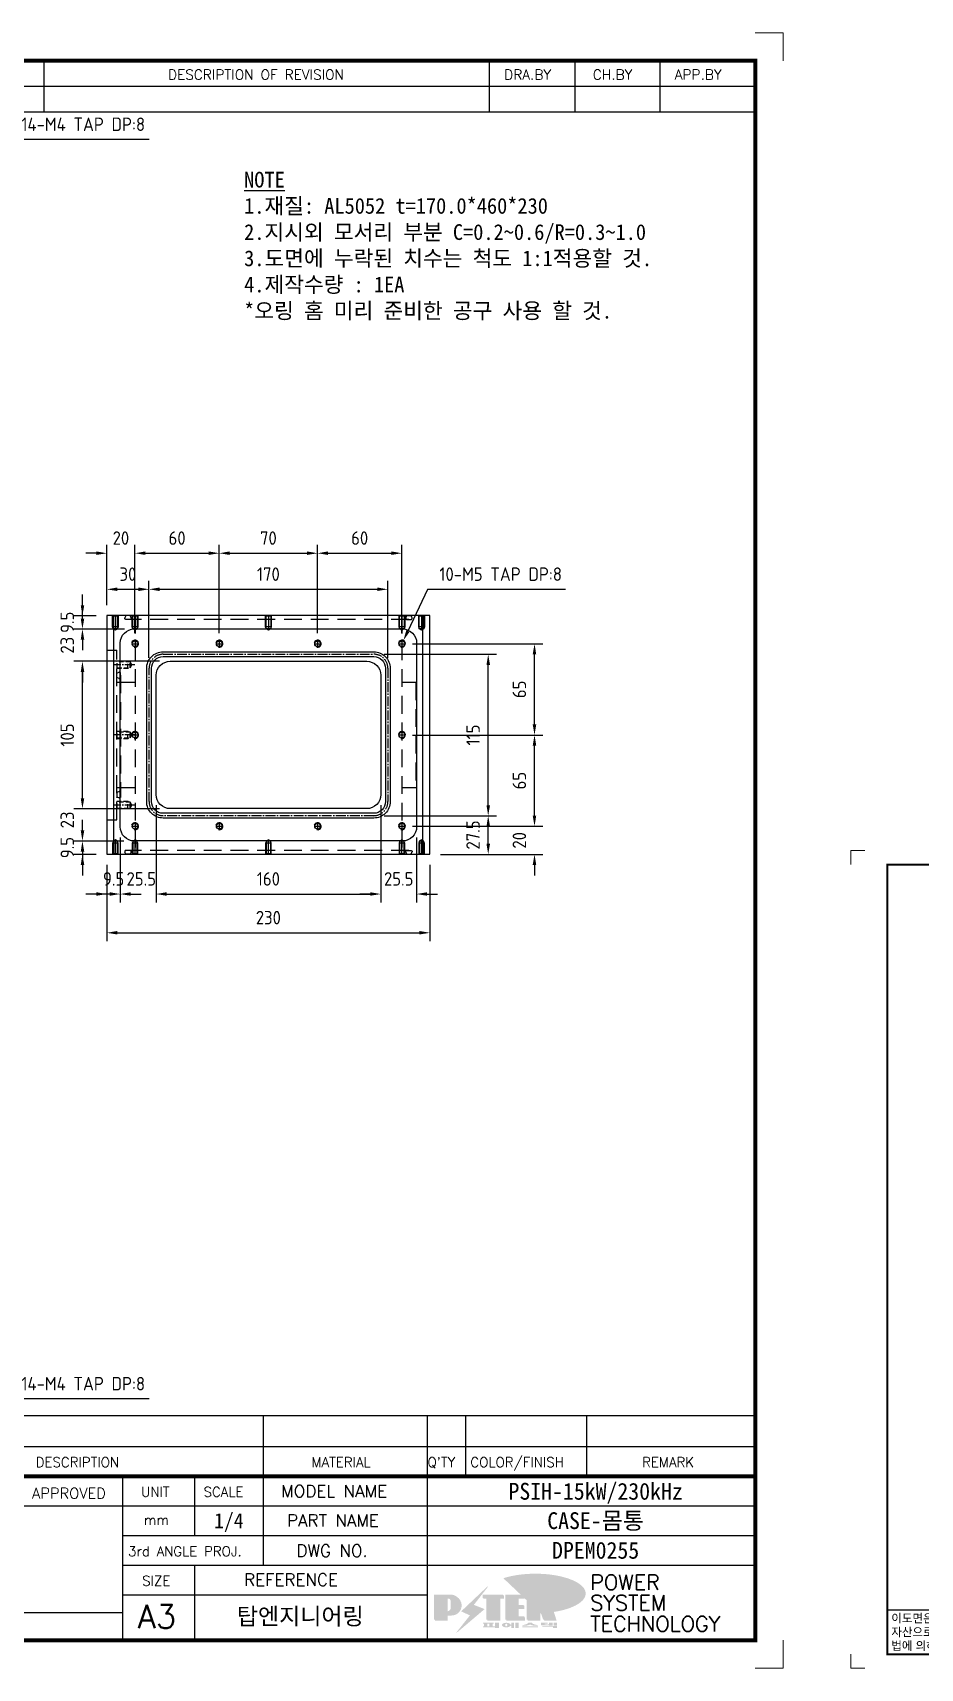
# Model space of a CAD drawing. Header units: millimetres. Extents: x -4251 to 2609, y -1673 to 4048.
# Drawn here: x -3107 to -2475, y -331 to 834 of the extents above; entities that cross this region are included whole.
import ezdxf
from ezdxf.enums import TextEntityAlignment as Align

# ---------------------------------------------------------------- set-up
doc = ezdxf.new("R2010")
doc.units = ezdxf.units.MM
for name, pattern in [('CENTER', [50.8, 31.75, -6.35, 6.35, -6.35]), ('CENTER1', [10, 7, -1, 1, -1]), ('HIDDEN2', [4.7625, 3.175, -1.5875]), ('HIDDENX2', [19.05, 12.7, -6.35])]:
    doc.linetypes.add(name, pattern=pattern)
for name, color, linetype in [('CENTER', 1, 'CENTER'), ('FORMAT-1', 7, 'Continuous'), ('line', 3, 'Continuous'), ('THIN', 3, 'Continuous')]:
    doc.layers.add(name, color=color, linetype=linetype)
doc.styles.add('h1', font='')
doc.styles.add('HAN', font='')
doc.styles.add('RC', font='simplex.shx')
doc.styles.add('ROMANT', font='simplex.shx')
doc.styles.add('RT', font='simplex.shx', dxfattribs={"oblique": 15})
doc.styles.get("Standard").update_dxf_attribs({"font": 'ISOCP.SHX', "bigfont": 'WHGTXT.SHX'})
doc.styles.get('h1').set_extended_font_data('New Gulim')
doc.styles.get('HAN').set_extended_font_data('GulimChe')
doc.dimstyles.new('PS-3', dxfattribs={"dimscale": 3, "dimtxt": 3.2, "dimasz": 2.5, "dimexe": 2, "dimexo": 2.5, "dimgap": 2, "dimtad": 1, "dimtoh": 1, "dimrnd": 0.05, "dimzin": 12, "dimdsep": 46, "dimtxsty": 'Standard', "dimcen": 0, "dimclrt": 2, "dimazin": 3, "dimtfac": 1, "dimtofl": 0, "dimtmove": 0, "dimatfit": 3, "dimfxl": 0, "dimtolj": 1, "dimtzin": 0, "dimarcsym": 0})

# ---------------------------------------------------------------- blocks, each defined once
blk = doc.blocks.new('A$C4A8E0548')
at = {"color": 2, "linetype": 'HIDDENX2'}
for p, q in [((-2.2, 1.1), (-1.8, 2.1)), ((-2.1, 2.7), (2.1, 2.7)), ((-1.5, 0), (1.5, 0)), ((1.8, 2.1), (2.2, 1.1))]:
    blk.add_line(p, q, dxfattribs=at)
for centre, radius, start, end in [((-1.5, 0.8), 0.8, 156, 228.5904), ((-2.1, 2.3), 0.4, 336, 90), ((-1.5, 0.8), 0.8, 228.5904, 270), ((1.5, 0.8), 0.8, 270, 311.4096), ((2.1, 2.3), 0.4, 90, 204), ((1.5, 0.8), 0.8, 311.4096, 24)]:
    blk.add_arc(centre, radius, start, end, dxfattribs=at)
blk = doc.blocks.new('A$C2F3B3A84')
at = {"color": 4}
for p, q in [((-225, 0), (-225, 170)), ((-5, 0), (-5, 170))]:
    blk.add_line(p, q, dxfattribs=at)
at = {"color": 2, "linetype": 'HIDDENX2'}
for p, q in [((-15, 167.3), (-215, 167.3)), ((-210, 170), (-210, 0)), ((-20, 170), (-20, 0)), ((-222, 162), (-226, 162)), ((-222.4, 160.6), (-225.6, 160.6)), ((-208, 162), (-212, 162)), ((-208.4, 160.6), (-211.6, 160.6)), ((-113, 162), (-117, 162)), ((-113.4, 160.6), (-116.6, 160.6)), ((-18, 162), (-22, 162)), ((-18.4, 160.6), (-21.6, 160.6)), ((-4, 162), (-8, 162)), ((-4.4, 160.6), (-7.6, 160.6)), ((-230, 145.5), (-223, 145.5)), ((-223, 24.5), (-223, 145.5)), ((-223, 122.5), (-210, 122.5)), ((-220.3, 127.5), (-220.3, 42.5)), ((-20, 122.5), (-10, 122.5)), ((-10, 122.5), (-10, 47.5)), ((-223, 47.5), (-210, 47.5)), ((-20, 47.5), (-10, 47.5)), ((-230, 24.5), (-223, 24.5)), ((-222, 8), (-226, 8)), ((-222.4, 9.4), (-225.6, 9.4)), ((-15, 2.7), (-215, 2.7)), ((-208, 8), (-212, 8)), ((-208.4, 9.4), (-211.6, 9.4)), ((-113, 8), (-117, 8)), ((-113.4, 9.4), (-116.6, 9.4)), ((-18, 8), (-22, 8)), ((-18.4, 9.4), (-21.6, 9.4)), ((-4, 8), (-8, 8)), ((-4.4, 9.4), (-7.6, 9.4))]:
    blk.add_line(p, q, dxfattribs=at)
at = {"color": 1, "linetype": 'CENTER1'}
for p, q in [((-210.2, 135), (-225, 135)), ((-210.2, 85), (-225, 85)), ((-210.2, 35), (-225, 35))]:
    blk.add_line(p, q, dxfattribs=at)
at = {"color": 2, "linetype": 'HIDDEN2'}
for p, q in [((-215, 132.5), (-215, 137.5)), ((-213.4, 132.9), (-213.4, 137.1)), ((-215, 82.5), (-215, 87.5)), ((-213.4, 82.9), (-213.4, 87.1)), ((-215, 32.5), (-215, 37.5)), ((-213.4, 32.9), (-213.4, 37.1))]:
    blk.add_line(p, q, dxfattribs=at)
at = {"color": 4}
blk.add_lwpolyline([(-230, 170), (-230, 0), (0, 0), (0, 170)], close=True, dxfattribs=at)
at = {"color": 2, "linetype": 'HIDDENX2'}
for points in [[(-225.6, 161.3), (-226, 162), (-226, 170)], [(-222, 170), (-222.4, 169.6), (-225.6, 169.6), (-226, 170)], [(-222.4, 169.6), (-222.4, 160.6), (-224, 159.7), (-225.6, 160.6), (-225.6, 169.6)], [(-222, 170), (-222, 162), (-222.4, 161.3)], [(-211.6, 161.3), (-212, 162), (-212, 170)], [(-208, 170), (-208.4, 169.6), (-211.6, 169.6), (-212, 170)], [(-208.4, 169.6), (-208.4, 160.6), (-210, 159.7), (-211.6, 160.6), (-211.6, 169.6)], [(-208, 170), (-208, 162), (-208.4, 161.3)], [(-116.6, 161.3), (-117, 162), (-117, 170)], [(-113, 170), (-113.4, 169.6), (-116.6, 169.6), (-117, 170)], [(-113.4, 169.6), (-113.4, 160.6), (-115, 159.7), (-116.6, 160.6), (-116.6, 169.6)], [(-113, 170), (-113, 162), (-113.4, 161.3)], [(-21.6, 161.3), (-22, 162), (-22, 170)], [(-18, 170), (-18.4, 169.6), (-21.6, 169.6), (-22, 170)], [(-18.4, 169.6), (-18.4, 160.6), (-20, 159.7), (-21.6, 160.6), (-21.6, 169.6)], [(-18, 170), (-18, 162), (-18.4, 161.3)], [(-7.6, 161.3), (-8, 162), (-8, 170)], [(-4, 170), (-4.4, 169.6), (-7.6, 169.6), (-8, 170)], [(-4.4, 169.6), (-4.4, 160.6), (-6, 159.7), (-7.6, 160.6), (-7.6, 169.6)], [(-4, 170), (-4, 162), (-4.4, 161.3)], [(-225.6, 8.7), (-226, 8), (-226, 0)], [(-222, 0), (-222.4, 0.4), (-225.6, 0.4), (-226, 0)], [(-222.4, 0.4), (-222.4, 9.4), (-224, 10.3), (-225.6, 9.4), (-225.6, 0.4)], [(-222, 0), (-222, 8), (-222.4, 8.7)], [(-211.6, 8.7), (-212, 8), (-212, 0)], [(-208, 0), (-208.4, 0.4), (-211.6, 0.4), (-212, 0)], [(-208.4, 0.4), (-208.4, 9.4), (-210, 10.3), (-211.6, 9.4), (-211.6, 0.4)], [(-208, 0), (-208, 8), (-208.4, 8.7)], [(-116.6, 8.7), (-117, 8), (-117, 0)], [(-113, 0), (-113.4, 0.4), (-116.6, 0.4), (-117, 0)], [(-113.4, 0.4), (-113.4, 9.4), (-115, 10.3), (-116.6, 9.4), (-116.6, 0.4)], [(-113, 0), (-113, 8), (-113.4, 8.7)], [(-21.6, 8.7), (-22, 8), (-22, 0)], [(-18, 0), (-18.4, 0.4), (-21.6, 0.4), (-22, 0)], [(-18.4, 0.4), (-18.4, 9.4), (-20, 10.3), (-21.6, 9.4), (-21.6, 0.4)], [(-18, 0), (-18, 8), (-18.4, 8.7)], [(-7.6, 8.7), (-8, 8), (-8, 0)], [(-4, 0), (-4.4, 0.4), (-7.6, 0.4), (-8, 0)], [(-4.4, 0.4), (-4.4, 9.4), (-6, 10.3), (-7.6, 9.4), (-7.6, 0.4)], [(-4, 0), (-4, 8), (-4.4, 8.7)]]:
    blk.add_lwpolyline(points, dxfattribs=at)
at = {"color": 4}
for points in [[(-210.5, 160.5), (-19.5, 160.5, -0.414214), (-9.5, 150.5), (-9.5, 19.5, -0.414214), (-19.5, 9.5), (-210.5, 9.5, -0.414214), (-220.5, 19.5), (-220.5, 150.5, -0.414214)], [(-40, 25.8), (-190, 25.8, -0.414214), (-201.7, 37.5), (-201.7, 132.5, -0.414214), (-190, 144.2), (-40, 144.2, -0.414214), (-28.3, 132.5), (-28.3, 37.5, -0.414214)], [(-40, 29.2), (-190, 29.2, -0.414214), (-198.3, 37.5), (-198.3, 132.5, -0.414214), (-190, 140.8), (-40, 140.8, -0.414214), (-31.7, 132.5), (-31.7, 37.5, -0.414214)], [(-185, 137.5), (-45, 137.5, -0.414214), (-35, 127.5), (-35, 42.5, -0.414214), (-45, 32.5), (-185, 32.5, -0.414214), (-195, 42.5), (-195, 127.5, -0.414214)]]:
    blk.add_lwpolyline(points, format="xyb", close=True, dxfattribs=at)
at = {"color": 1, "linetype": 'CENTER1'}
blk.add_lwpolyline([(-40, 27.5), (-190, 27.5, -0.414214), (-200, 37.5), (-200, 132.5, -0.414214), (-190, 142.5), (-40, 142.5, -0.414214), (-30, 132.5), (-30, 37.5, -0.414214)], format="xyb", close=True, dxfattribs=at)
at = {"color": 2, "linetype": 'HIDDEN2'}
for points in [[(-214.3, 137.1), (-215, 137.5), (-223, 137.5)], [(-223, 132.5), (-222.6, 132.9), (-222.6, 137.1), (-223, 137.5)], [(-223, 132.5), (-215, 132.5), (-214.3, 132.9)], [(-222.6, 132.9), (-213.4, 132.9), (-212.2, 135), (-213.4, 137.1), (-222.6, 137.1)], [(-214.3, 87.1), (-215, 87.5), (-223, 87.5)], [(-223, 82.5), (-222.6, 82.9), (-222.6, 87.1), (-223, 87.5)], [(-223, 82.5), (-215, 82.5), (-214.3, 82.9)], [(-222.6, 82.9), (-213.4, 82.9), (-212.2, 85), (-213.4, 87.1), (-222.6, 87.1)], [(-214.3, 37.1), (-215, 37.5), (-223, 37.5)], [(-223, 32.5), (-222.6, 32.9), (-222.6, 37.1), (-223, 37.5)], [(-222.6, 32.9), (-213.4, 32.9), (-212.2, 35), (-213.4, 37.1), (-222.6, 37.1)], [(-223, 32.5), (-215, 32.5), (-214.3, 32.9)]]:
    blk.add_lwpolyline(points, dxfattribs=at)
for centre in [(-210, 150), (-150, 150), (-80, 150), (-20, 150), (-210, 85), (-20, 85), (-210, 20), (-150, 20), (-80, 20), (-20, 20)]:
    blk.add_circle(centre, 2.07)
at = {"layer": 'CENTER'}
for p, q in [((-224, 170), (-224, 159.7)), ((-210, 170), (-210, 159.7)), ((-115, 170), (-115, 159.7)), ((-20, 170), (-20, 159.7)), ((-6, 170), (-6, 159.7)), ((-210, 152.5), (-210, 147.5)), ((-150, 152.5), (-150, 147.5)), ((-80, 152.5), (-80, 147.5)), ((-20, 152.5), (-20, 147.5)), ((-212.5, 150), (-207.5, 150)), ((-152.5, 150), (-147.5, 150)), ((-82.5, 150), (-77.5, 150)), ((-22.5, 150), (-17.5, 150)), ((-212.5, 85), (-207.5, 85)), ((-210, 87.5), (-210, 82.5)), ((-22.5, 85), (-17.5, 85)), ((-20, 87.5), (-20, 82.5)), ((-212.5, 20), (-207.5, 20)), ((-210, 22.5), (-210, 17.5)), ((-152.5, 20), (-147.5, 20)), ((-150, 22.5), (-150, 17.5)), ((-82.5, 20), (-77.5, 20)), ((-80, 22.5), (-80, 17.5)), ((-22.5, 20), (-17.5, 20)), ((-20, 22.5), (-20, 17.5)), ((-224, 0), (-224, 10.3)), ((-210, 0), (-210, 10.3)), ((-115, 0), (-115, 10.3)), ((-20, 0), (-20, 10.3)), ((-6, 0), (-6, 10.3))]:
    blk.add_line(p, q, dxfattribs=at)
at = {"layer": 'THIN'}
for centre in [(-210, 150), (-150, 150), (-80, 150), (-20, 150), (-210, 85), (-20, 85), (-210, 20), (-150, 20), (-80, 20), (-20, 20)]:
    blk.add_arc(centre, 2.5, 255, 165, dxfattribs=at)
at = {"xscale": -1}
blk.add_blockref('A$C4A8E0548', (-215, 167.3), dxfattribs=at)
blk.add_blockref('A$C4A8E0548', (-15, 167.3))
for p, rotation in [((-220.3, 127.5), 90), ((-215, 2.7), 180)]:
    blk.add_blockref('A$C4A8E0548', p, dxfattribs=dict(rotation=rotation))
for p, rotation in [((-220.3, 42.5), 90), ((-15, 2.7), 180)]:
    blk.add_blockref('A$C4A8E0548', p, dxfattribs=dict(at, rotation=rotation))
blk = doc.blocks.new('*D1135')
at = {"color": 0, "lineweight": -2}
for p, q in [((-3124.3, -139.4), (-3196.6, -91.9)), ((-3024.3, -139.4), (-3124.3, -139.4))]:
    blk.add_line(p, q, dxfattribs=at)
at = {"color": 0}
blk.add_solid([(-3195.9, -90.8), (-3197.3, -92.9), (-3202.8, -87.7)], dxfattribs=at)
at = {"layer": 'DEFPOINTS', "color": 0}
for p in [(-3206.2, -85.5), (-3202.8, -87.7)]:
    blk.add_point(p, dxfattribs=at)
at = {"color": 2, "insert": (-3071.3, -128.5), "char_height": 9.6, "attachment_point": 5}
blk.add_mtext('\\A1;14-M4 TAP DP:8', dxfattribs=at)
blk = doc.blocks.new('*D1173')
at = {"color": 0, "lineweight": -2}
for p, q in [((-3124.3, 757.8), (-3196.6, 710.3)), ((-3024.3, 757.8), (-3124.3, 757.8))]:
    blk.add_line(p, q, dxfattribs=at)
at = {"color": 0}
blk.add_solid([(-3197.3, 711.4), (-3195.9, 709.3), (-3202.8, 706.2)], dxfattribs=at)
at = {"layer": 'DEFPOINTS', "color": 0}
for p in [(-3206.2, 704), (-3202.8, 706.2)]:
    blk.add_point(p, dxfattribs=at)
at = {"color": 2, "insert": (-3071.3, 768.7), "char_height": 9.6, "attachment_point": 5}
blk.add_mtext('\\A1;14-M4 TAP DP:8', dxfattribs=at)
blk = doc.blocks.new('*D1184')
at = {"color": 0, "lineweight": -2}
for p, q in [((-3071.9, 265.6), (-3071.9, 273.1)), ((-3042.5, 258.1), (-3077.9, 258.1)), ((-3062, 248.6), (-3077.9, 248.6)), ((-3071.9, 241.1), (-3071.9, 233.6))]:
    blk.add_line(p, q, dxfattribs=at)
at = {"color": 0}
for points in [[(-3073.1, 265.6), (-3070.6, 265.6), (-3071.9, 258.1)], [(-3073.1, 241.1), (-3070.6, 241.1), (-3071.9, 248.6)]]:
    blk.add_solid(points, dxfattribs=at)
at = {"layer": 'DEFPOINTS', "color": 0}
for p in [(-3071.9, 258.1), (-3035, 258.1), (-3054.5, 248.6)]:
    blk.add_point(p, dxfattribs=at)
at = {"color": 2, "insert": (-3082.7, 253.4), "char_height": 9.6, "attachment_point": 5, "rotation": 90}
blk.add_mtext('\\A1;9.5', dxfattribs=at)
blk = doc.blocks.new('*D1185')
at = {"color": 0, "lineweight": -2}
for p, q in [((-3071.9, 288.6), (-3071.9, 296.1)), ((-3017, 281.1), (-3077.9, 281.1)), ((-3042.5, 258.1), (-3077.9, 258.1)), ((-3071.9, 250.6), (-3071.9, 243.1))]:
    blk.add_line(p, q, dxfattribs=at)
at = {"color": 0}
for points in [[(-3073.1, 288.6), (-3070.6, 288.6), (-3071.9, 281.1)], [(-3073.1, 250.6), (-3070.6, 250.6), (-3071.9, 258.1)]]:
    blk.add_solid(points, dxfattribs=at)
at = {"layer": 'DEFPOINTS', "color": 0}
for p in [(-3071.9, 281.1), (-3009.5, 281.1), (-3035, 258.1)]:
    blk.add_point(p, dxfattribs=at)
at = {"color": 2, "insert": (-3082.7, 273.1), "char_height": 9.6, "attachment_point": 5, "rotation": 90}
blk.add_mtext('\\A1;23', dxfattribs=at)
blk = doc.blocks.new('*D1186')
at = {"color": 0, "lineweight": -2}
for p, q in [((-3017, 386.1), (-3077.9, 386.1)), ((-3071.9, 288.6), (-3071.9, 378.6)), ((-3017, 281.1), (-3077.9, 281.1))]:
    blk.add_line(p, q, dxfattribs=at)
at = {"color": 0}
for points in [[(-3073.1, 378.6), (-3070.6, 378.6), (-3071.9, 386.1)], [(-3073.1, 288.6), (-3070.6, 288.6), (-3071.9, 281.1)]]:
    blk.add_solid(points, dxfattribs=at)
at = {"layer": 'DEFPOINTS', "color": 0}
for p in [(-3071.9, 386.1), (-3009.5, 386.1), (-3009.5, 281.1)]:
    blk.add_point(p, dxfattribs=at)
at = {"color": 2, "insert": (-3082.7, 333.6), "char_height": 9.6, "attachment_point": 5, "rotation": 90}
blk.add_mtext('\\A1;105', dxfattribs=at)
blk = doc.blocks.new('*D1187')
at = {"color": 0, "lineweight": -2}
for p, q in [((-3071.9, 416.6), (-3071.9, 424.1)), ((-3042, 409.1), (-3077.9, 409.1)), ((-3017, 386.1), (-3077.9, 386.1)), ((-3071.9, 378.6), (-3071.9, 371.1))]:
    blk.add_line(p, q, dxfattribs=at)
at = {"color": 0}
for points in [[(-3073.1, 416.6), (-3070.6, 416.6), (-3071.9, 409.1)], [(-3073.1, 378.6), (-3070.6, 378.6), (-3071.9, 386.1)]]:
    blk.add_solid(points, dxfattribs=at)
at = {"layer": 'DEFPOINTS', "color": 0}
for p in [(-3071.9, 409.1), (-3034.5, 409.1), (-3009.5, 386.1)]:
    blk.add_point(p, dxfattribs=at)
at = {"color": 2, "insert": (-3082.7, 397.6), "char_height": 9.6, "attachment_point": 5, "rotation": 90}
blk.add_mtext('\\A1;23', dxfattribs=at)
blk = doc.blocks.new('*D1189')
at = {"color": 0, "lineweight": -2}
for p, q in [((-3071.9, 426.1), (-3071.9, 433.6)), ((-3062, 418.6), (-3077.9, 418.6)), ((-3042, 409.1), (-3077.9, 409.1)), ((-3071.9, 401.6), (-3071.9, 394.1))]:
    blk.add_line(p, q, dxfattribs=at)
at = {"color": 0}
for points in [[(-3073.1, 426.1), (-3070.6, 426.1), (-3071.9, 418.6)], [(-3073.1, 401.6), (-3070.6, 401.6), (-3071.9, 409.1)]]:
    blk.add_solid(points, dxfattribs=at)
at = {"layer": 'DEFPOINTS', "color": 0}
for p in [(-3071.9, 418.6), (-3054.5, 418.6), (-3034.5, 409.1)]:
    blk.add_point(p, dxfattribs=at)
at = {"color": 2, "insert": (-3082.7, 413.9), "char_height": 9.6, "attachment_point": 5, "rotation": 90}
blk.add_mtext('\\A1;9.5', dxfattribs=at)
blk = doc.blocks.new('*D1190')
at = {"color": 0, "lineweight": -2}
for p, q in [((-3045, 260.6), (-3045, 214.3)), ((-3054.5, 241.1), (-3054.5, 214.3)), ((-3062, 220.3), (-3069.5, 220.3)), ((-3037.5, 220.3), (-3030, 220.3))]:
    blk.add_line(p, q, dxfattribs=at)
at = {"color": 0}
for points in [[(-3062, 221.6), (-3062, 219.1), (-3054.5, 220.3)], [(-3037.5, 221.6), (-3037.5, 219.1), (-3045, 220.3)]]:
    blk.add_solid(points, dxfattribs=at)
at = {"layer": 'DEFPOINTS', "color": 0}
for p in [(-3045, 268.1), (-3054.5, 248.6), (-3045, 220.3)]:
    blk.add_point(p, dxfattribs=at)
at = {"color": 2, "insert": (-3049.7, 231.1), "char_height": 9.6, "attachment_point": 5}
blk.add_mtext('\\A1;9.5', dxfattribs=at)
blk = doc.blocks.new('*D1191')
at = {"color": 0, "lineweight": -2}
for p, q in [((-3019.5, 283.6), (-3019.5, 214.3)), ((-3045, 260.6), (-3045, 214.3)), ((-3052.5, 220.3), (-3060, 220.3)), ((-3012, 220.3), (-3004.5, 220.3))]:
    blk.add_line(p, q, dxfattribs=at)
at = {"color": 0}
for points in [[(-3052.5, 221.6), (-3052.5, 219.1), (-3045, 220.3)], [(-3012, 221.6), (-3012, 219.1), (-3019.5, 220.3)]]:
    blk.add_solid(points, dxfattribs=at)
at = {"layer": 'DEFPOINTS', "color": 0}
for p in [(-3019.5, 291.1), (-3045, 268.1), (-3019.5, 220.3)]:
    blk.add_point(p, dxfattribs=at)
at = {"color": 2, "insert": (-3030, 231.1), "char_height": 9.6, "attachment_point": 5}
blk.add_mtext('\\A1;25.5', dxfattribs=at)
blk = doc.blocks.new('*D1192')
at = {"color": 0, "lineweight": -2}
for p, q in [((-3019.5, 283.6), (-3019.5, 214.3)), ((-2859.5, 283.6), (-2859.5, 214.3)), ((-3012, 220.3), (-2867, 220.3))]:
    blk.add_line(p, q, dxfattribs=at)
at = {"color": 0}
for points in [[(-3012, 221.6), (-3012, 219.1), (-3019.5, 220.3)], [(-2867, 221.6), (-2867, 219.1), (-2859.5, 220.3)]]:
    blk.add_solid(points, dxfattribs=at)
at = {"layer": 'DEFPOINTS', "color": 0}
for p in [(-3019.5, 291.1), (-2859.5, 291.1), (-2859.5, 220.3)]:
    blk.add_point(p, dxfattribs=at)
at = {"color": 2, "insert": (-2939.5, 231.1), "char_height": 9.6, "attachment_point": 5}
blk.add_mtext('\\A1;160', dxfattribs=at)
blk = doc.blocks.new('*D1193')
at = {"color": 0, "lineweight": -2}
for p, q in [((-2859.5, 283.6), (-2859.5, 214.3)), ((-2834, 260.6), (-2834, 214.3)), ((-2867, 220.3), (-2874.5, 220.3)), ((-2826.5, 220.3), (-2819, 220.3))]:
    blk.add_line(p, q, dxfattribs=at)
at = {"color": 0}
for points in [[(-2867, 221.6), (-2867, 219.1), (-2859.5, 220.3)], [(-2826.5, 221.6), (-2826.5, 219.1), (-2834, 220.3)]]:
    blk.add_solid(points, dxfattribs=at)
at = {"layer": 'DEFPOINTS', "color": 0}
for p in [(-2859.5, 291.1), (-2834, 268.1), (-2834, 220.3)]:
    blk.add_point(p, dxfattribs=at)
at = {"color": 2, "insert": (-2846.7, 231.1), "char_height": 9.6, "attachment_point": 5}
blk.add_mtext('\\A1;25.5', dxfattribs=at)
blk = doc.blocks.new('*D1194')
at = {"color": 0, "lineweight": -2}
for p, q in [((-3054.5, 241.1), (-3054.5, 186.7)), ((-2824.5, 241.1), (-2824.5, 186.7)), ((-3047, 192.7), (-2832, 192.7))]:
    blk.add_line(p, q, dxfattribs=at)
at = {"color": 0}
for points in [[(-3047, 194), (-3047, 191.5), (-3054.5, 192.7)], [(-2832, 194), (-2832, 191.5), (-2824.5, 192.7)]]:
    blk.add_solid(points, dxfattribs=at)
at = {"layer": 'DEFPOINTS', "color": 0}
for p in [(-3054.5, 248.6), (-2824.5, 248.6), (-2824.5, 192.7)]:
    blk.add_point(p, dxfattribs=at)
at = {"color": 2, "insert": (-2939.5, 203.5), "char_height": 9.6, "attachment_point": 5}
blk.add_mtext('\\A1;230', dxfattribs=at)
blk = doc.blocks.new('*D1195')
at = {"color": 0, "lineweight": -2}
for p, q in [((-2857, 276.1), (-2777, 276.1)), ((-2783, 256.1), (-2783, 268.6)), ((-2817, 248.6), (-2777, 248.6))]:
    blk.add_line(p, q, dxfattribs=at)
at = {"color": 0}
for points in [[(-2784.2, 268.6), (-2781.7, 268.6), (-2783, 276.1)], [(-2784.2, 256.1), (-2781.7, 256.1), (-2783, 248.6)]]:
    blk.add_solid(points, dxfattribs=at)
at = {"layer": 'DEFPOINTS', "color": 0}
for p in [(-2864.5, 276.1), (-2783, 276.1), (-2824.5, 248.6)]:
    blk.add_point(p, dxfattribs=at)
at = {"color": 2, "insert": (-2793.8, 262.4), "char_height": 9.6, "attachment_point": 5, "rotation": 90}
blk.add_mtext('\\A1;27.5', dxfattribs=at)
blk = doc.blocks.new('*D1196')
at = {"color": 0, "lineweight": -2}
for p, q in [((-2857, 391.1), (-2777, 391.1)), ((-2783, 283.6), (-2783, 383.6)), ((-2857, 276.1), (-2777, 276.1))]:
    blk.add_line(p, q, dxfattribs=at)
at = {"color": 0}
for points in [[(-2784.2, 383.6), (-2781.7, 383.6), (-2783, 391.1)], [(-2784.2, 283.6), (-2781.7, 283.6), (-2783, 276.1)]]:
    blk.add_solid(points, dxfattribs=at)
at = {"layer": 'DEFPOINTS', "color": 0}
for p in [(-2864.5, 391.1), (-2783, 391.1), (-2864.5, 276.1)]:
    blk.add_point(p, dxfattribs=at)
at = {"color": 2, "insert": (-2793.8, 333.6), "char_height": 9.6, "attachment_point": 5, "rotation": 90}
blk.add_mtext('\\A1;115', dxfattribs=at)
blk = doc.blocks.new('*D1197')
at = {"color": 0, "lineweight": -2}
for p, q in [((-2750, 276.1), (-2750, 283.6)), ((-2837, 268.6), (-2744, 268.6)), ((-2817, 248.6), (-2744, 248.6)), ((-2750, 241.1), (-2750, 233.6))]:
    blk.add_line(p, q, dxfattribs=at)
at = {"color": 0}
for points in [[(-2751.3, 276.1), (-2748.8, 276.1), (-2750, 268.6)], [(-2751.3, 241.1), (-2748.8, 241.1), (-2750, 248.6)]]:
    blk.add_solid(points, dxfattribs=at)
at = {"layer": 'DEFPOINTS', "color": 0}
for p in [(-2844.5, 268.6), (-2750, 268.6), (-2824.5, 248.6)]:
    blk.add_point(p, dxfattribs=at)
at = {"color": 2, "insert": (-2760.8, 258.6), "char_height": 9.6, "attachment_point": 5, "rotation": 90}
blk.add_mtext('\\A1;20', dxfattribs=at)
blk = doc.blocks.new('*D1198')
at = {"color": 0, "lineweight": -2}
for p, q in [((-2837, 333.6), (-2744, 333.6)), ((-2750, 276.1), (-2750, 326.1)), ((-2837, 268.6), (-2744, 268.6))]:
    blk.add_line(p, q, dxfattribs=at)
at = {"color": 0}
for points in [[(-2751.3, 326.1), (-2748.8, 326.1), (-2750, 333.6)], [(-2751.3, 276.1), (-2748.8, 276.1), (-2750, 268.6)]]:
    blk.add_solid(points, dxfattribs=at)
at = {"layer": 'DEFPOINTS', "color": 0}
for p in [(-2844.5, 333.6), (-2750, 333.6), (-2844.5, 268.6)]:
    blk.add_point(p, dxfattribs=at)
at = {"color": 2, "insert": (-2760.8, 301.1), "char_height": 9.6, "attachment_point": 5, "rotation": 90}
blk.add_mtext('\\A1;65', dxfattribs=at)
blk = doc.blocks.new('*D1199')
at = {"color": 0, "lineweight": -2}
for p, q in [((-2837, 398.6), (-2744, 398.6)), ((-2750, 341.1), (-2750, 391.1)), ((-2837, 333.6), (-2744, 333.6))]:
    blk.add_line(p, q, dxfattribs=at)
at = {"color": 0}
for points in [[(-2751.3, 391.1), (-2748.8, 391.1), (-2750, 398.6)], [(-2751.3, 341.1), (-2748.8, 341.1), (-2750, 333.6)]]:
    blk.add_solid(points, dxfattribs=at)
at = {"layer": 'DEFPOINTS', "color": 0}
for p in [(-2844.5, 398.6), (-2750, 398.6), (-2844.5, 333.6)]:
    blk.add_point(p, dxfattribs=at)
at = {"color": 2, "insert": (-2760.8, 366.1), "char_height": 9.6, "attachment_point": 5, "rotation": 90}
blk.add_mtext('\\A1;65', dxfattribs=at)
blk = doc.blocks.new('*D1200')
at = {"color": 0, "lineweight": -2}
for p, q in [((-3054.5, 426.1), (-3054.5, 443.4)), ((-3024.5, 388.6), (-3024.5, 443.4)), ((-3047, 437.4), (-3032, 437.4))]:
    blk.add_line(p, q, dxfattribs=at)
at = {"color": 0}
for points in [[(-3047, 438.7), (-3047, 436.2), (-3054.5, 437.4)], [(-3032, 438.7), (-3032, 436.2), (-3024.5, 437.4)]]:
    blk.add_solid(points, dxfattribs=at)
at = {"layer": 'DEFPOINTS', "color": 0}
for p in [(-3024.5, 437.4), (-3054.5, 418.6), (-3024.5, 381.1)]:
    blk.add_point(p, dxfattribs=at)
at = {"color": 2, "insert": (-3039.5, 448.2), "char_height": 9.6, "attachment_point": 5}
blk.add_mtext('\\A1;30', dxfattribs=at)
blk = doc.blocks.new('*D1201')
at = {"color": 0, "lineweight": -2}
for p, q in [((-3024.5, 388.6), (-3024.5, 443.4)), ((-2854.5, 388.6), (-2854.5, 443.4)), ((-3017, 437.4), (-2862, 437.4))]:
    blk.add_line(p, q, dxfattribs=at)
at = {"color": 0}
for points in [[(-3017, 438.7), (-3017, 436.2), (-3024.5, 437.4)], [(-2862, 438.7), (-2862, 436.2), (-2854.5, 437.4)]]:
    blk.add_solid(points, dxfattribs=at)
at = {"layer": 'DEFPOINTS', "color": 0}
for p in [(-2854.5, 437.4), (-3024.5, 381.1), (-2854.5, 381.1)]:
    blk.add_point(p, dxfattribs=at)
at = {"color": 2, "insert": (-2939.5, 448.2), "char_height": 9.6, "attachment_point": 5}
blk.add_mtext('\\A1;170', dxfattribs=at)
blk = doc.blocks.new('*D1202')
at = {"color": 0, "lineweight": -2}
for p, q in [((-3054.5, 426.1), (-3054.5, 469.1)), ((-3034.5, 406.1), (-3034.5, 469.1)), ((-3062, 463.1), (-3069.5, 463.1)), ((-3027, 463.1), (-3019.5, 463.1))]:
    blk.add_line(p, q, dxfattribs=at)
at = {"color": 0}
for points in [[(-3062, 464.4), (-3062, 461.9), (-3054.5, 463.1)], [(-3027, 464.4), (-3027, 461.9), (-3034.5, 463.1)]]:
    blk.add_solid(points, dxfattribs=at)
at = {"layer": 'DEFPOINTS', "color": 0}
for p in [(-3034.5, 463.1), (-3054.5, 418.6), (-3034.5, 398.6)]:
    blk.add_point(p, dxfattribs=at)
at = {"color": 2, "insert": (-3044.5, 473.9), "char_height": 9.6, "attachment_point": 5}
blk.add_mtext('\\A1;20', dxfattribs=at)
blk = doc.blocks.new('*D1203')
at = {"color": 0, "lineweight": -2}
for p, q in [((-3034.5, 406.1), (-3034.5, 469.1)), ((-2974.5, 406.1), (-2974.5, 469.1)), ((-3027, 463.1), (-2982, 463.1))]:
    blk.add_line(p, q, dxfattribs=at)
at = {"color": 0}
for points in [[(-3027, 464.4), (-3027, 461.9), (-3034.5, 463.1)], [(-2982, 464.4), (-2982, 461.9), (-2974.5, 463.1)]]:
    blk.add_solid(points, dxfattribs=at)
at = {"layer": 'DEFPOINTS', "color": 0}
for p in [(-2974.5, 463.1), (-3034.5, 398.6), (-2974.5, 398.6)]:
    blk.add_point(p, dxfattribs=at)
at = {"color": 2, "insert": (-3004.5, 473.9), "char_height": 9.6, "attachment_point": 5}
blk.add_mtext('\\A1;60', dxfattribs=at)
blk = doc.blocks.new('*D1204')
at = {"color": 0, "lineweight": -2}
for p, q in [((-2974.5, 406.1), (-2974.5, 469.1)), ((-2904.5, 406.1), (-2904.5, 469.1)), ((-2967, 463.1), (-2912, 463.1))]:
    blk.add_line(p, q, dxfattribs=at)
at = {"color": 0}
for points in [[(-2967, 464.4), (-2967, 461.9), (-2974.5, 463.1)], [(-2912, 464.4), (-2912, 461.9), (-2904.5, 463.1)]]:
    blk.add_solid(points, dxfattribs=at)
at = {"layer": 'DEFPOINTS', "color": 0}
for p in [(-2904.5, 463.1), (-2974.5, 398.6), (-2904.5, 398.6)]:
    blk.add_point(p, dxfattribs=at)
at = {"color": 2, "insert": (-2939.5, 473.9), "char_height": 9.6, "attachment_point": 5}
blk.add_mtext('\\A1;70', dxfattribs=at)
blk = doc.blocks.new('*D1205')
at = {"color": 0, "lineweight": -2}
for p, q in [((-2904.5, 406.1), (-2904.5, 469.1)), ((-2844.5, 406.1), (-2844.5, 469.1)), ((-2897, 463.1), (-2852, 463.1))]:
    blk.add_line(p, q, dxfattribs=at)
at = {"color": 0}
for points in [[(-2897, 464.4), (-2897, 461.9), (-2904.5, 463.1)], [(-2852, 464.4), (-2852, 461.9), (-2844.5, 463.1)]]:
    blk.add_solid(points, dxfattribs=at)
at = {"layer": 'DEFPOINTS', "color": 0}
for p in [(-2844.5, 463.1), (-2904.5, 398.6), (-2844.5, 398.6)]:
    blk.add_point(p, dxfattribs=at)
at = {"color": 2, "insert": (-2874.5, 473.9), "char_height": 9.6, "attachment_point": 5}
blk.add_mtext('\\A1;60', dxfattribs=at)
blk = doc.blocks.new('*D1206')
at = {"color": 0, "lineweight": -2}
for p, q in [((-2826.1, 437.3), (-2840.2, 407.7)), ((-2728, 437.3), (-2826.1, 437.3))]:
    blk.add_line(p, q, dxfattribs=at)
at = {"color": 0}
blk.add_solid([(-2841.3, 408.2), (-2839, 407.1), (-2843.4, 400.9)], dxfattribs=at)
at = {"layer": 'DEFPOINTS', "color": 0}
for p in [(-2845.5, 396.4), (-2843.4, 400.9)]:
    blk.add_point(p, dxfattribs=at)
at = {"color": 2, "insert": (-2774.1, 448.2), "char_height": 9.6, "attachment_point": 5}
blk.add_mtext('\\A1;10-M5 TAP DP:8', dxfattribs=at)
blk = doc.blocks.new('re3')
at = {"color": 180}
for p, q in [((0, 0), (0, -4.55)), ((6.87, -0.64), (3.86, -3.91)), ((6.87, -0.64), (9.88, -3.91)), ((13.74, -4.55), (13.74, 0)), ((28.97, -4.55), (28.97, 0)), ((108.25, -4.55), (108.25, 0)), ((123.49, -4.55), (123.49, 0)), ((138.64, -4.55), (138.64, 0)), ((0, -4.55), (155.53, -4.55)), ((9.88, -3.91), (3.86, -3.91))]:
    blk.add_line(p, q, dxfattribs=at)
at = {"color": 2, "style": 'RC', "oblique": 15}
blk.add_attdef('REV.NO', text='', height=1.56, dxfattribs=at).set_placement((6.59, -2.56), align=Align.MIDDLE_CENTER)
blk.add_attdef('-1', text='', height=1.56, dxfattribs=at).set_placement((9.37, -1.66), align=Align.MIDDLE_LEFT)
at = {"color": 2, "style": 'HAN'}
for tag, p in [('REV.-DATE', (21.36, -2.28)), ('DRA.BY', (115.87, -2.28)), ('CH.BY', (131.07, -2.28)), ('APP.BY', (147.09, -2.28))]:
    blk.add_attdef(tag, text='', height=2.5, dxfattribs=at).set_placement(p, align=Align.MIDDLE_CENTER)
blk.add_attdef('DESCRIPTION-OF-REVISION', text='', height=2.5, dxfattribs=at).set_placement((31.61, -2.28), align=Align.MIDDLE_LEFT)
blk = doc.blocks.new('no3')
at = {"color": 180}
for p, q in [((0, 5.5), (186, 5.5)), ((98.4, 5.5), (98.4, 0)), ((127.61, 5.5), (127.61, 0)), ((134.43, 5.5), (134.43, 0)), ((155.98, 5.5), (155.98, 0))]:
    blk.add_line(p, q, dxfattribs=at)
at = {"color": 2, "style": 'RT', "oblique": 15}
blk.add_attdef('NO', text='', height=1.74, dxfattribs=at).set_placement((3.38, 2.51), align=Align.MIDDLE_CENTER)
at = {"color": 2, "style": 'HAN'}
for tag, p in [('PART-NO', (19.76, 2.75)), ('MATERIAL', (111.38, 2.75)), ("Q'TY", (131.02, 2.75)), ('COLOR/FINISH', (145.2, 2.75)), ('REMARK', (170.76, 2.75))]:
    blk.add_attdef(tag, text='', height=2.9, dxfattribs=at).set_placement(p, align=Align.MIDDLE_CENTER)
blk.add_attdef('DESCRIPTION', text='', height=2.9, dxfattribs=at).set_placement((34.51, 2.75), align=Align.MIDDLE_LEFT)
blk = doc.blocks.new('t3')
for p, q in [((0, 15.88), (46.25, 15.88)), ((0, 15.88), (0, 0)), ((46.25, 15.88), (46.25, 0)), ((0, 0), (46.25, 0))]:
    blk.add_line(p, q)
at = {"color": 1, "style": 'h1'}
for s, p in [('이도면은 (주)피에스텍의', (1.4, 11.29)), ('자산으로서 불법 유출시', (1.4, 6.41)), ('법에 의하여 처벌됨.', (1.4, 1.52))]:
    blk.add_text(s, height=3, dxfattribs=at).set_placement(p)
blk = doc.blocks.new('new LOGO')
at = {"layer": 'line'}
h = blk.add_hatch(color=250, dxfattribs=at)
h.paths.add_polyline_path([(44.5, 69.4), (46.6, 69.4, -0.129793), (52, 68, 0.221832), (43.6, 71.9), (41.5, 71.9), (41.5, 27.9), (43.6, 27.9, 0.02048), (44.5, 28)], flags=17)
h.paths.add_polyline_path([(44.5, 13.9), (57.3, 13.9, 0.72362), (77.1, 73.9, -0.679777), (54.3, 16.4), (41.5, 16.4), (41.5, -0.1), (3, -0.1), (3, -2.6), (44.5, -2.6)])
h.paths.add_polyline_path([(117.9, 14.2), (71.5, -44.4), (77.1, -39.6), (120.8, 15.6), (92, 28.9), (173.3, 106), (177.5, 111.4), (89.1, 27.6)])
h.paths.add_polyline_path([(162.7, 71.9), (162.7, 69.4), (172.5, 69.4), (172.5, 71.9)], flags=17)
h.paths.add_polyline_path([(217.7, 69.4), (230.5, 69.4), (230.5, 80.4), (227.5, 80.4), (227.5, 71.9), (214.7, 71.9), (214.7, -0.1), (175.5, -0.1), (175.5, -2.6), (217.7, -2.6)])
h.paths.add_polyline_path([(297.8, 46.6), (294.8, 46.6), (294.8, 37.4), (276, 37.4), (276, 10.9), (279, 10.9), (279, 34.9), (297.8, 34.9)])
h.paths.add_polyline_path([(300, 8.4), (297, 8.4), (297, -0.1), (237.5, -0.1), (237.5, -2.6), (300, -2.6)])
h.paths.add_polyline_path([(297.8, 80.4), (294.8, 80.4), (294.8, 71.9), (276, 71.9), (276, 49.1), (279, 49.1), (279, 69.4), (297.8, 69.4)])
h.paths.add_polyline_path([(350.2, 80.4), (347.2, 80.4), (347.2, 61.6), (350.2, 63.5)])
h.paths.add_polyline_path([(350.2, 26.7), (347.2, 35.2), (347.2, -0.1), (308.5, -0.1), (308.5, -2.6), (350.2, -2.6)])
h.paths.add_polyline_path([(402.7, 80.4), (396.5, 80.4), (379.6, 66.8), (400.5, -0.1), (361.8, -0.1), (362.7, -2.6), (403.5, -2.6), (382.6, 64.3)])
blk.add_hatch(color=5, dxfattribs=at).paths.add_polyline_path([(166.3, 35), (131, 49), (180.4, 112.7), (92, 28.9), (120.8, 15.6), (74.4, -43)])
h = blk.add_hatch(color=253, dxfattribs=at)
edge = h.paths.add_edge_path()
edge.add_ellipse((333.9, 86.4), major_axis=(-165.9, 0), ratio=0.39426, start_angle=111.5127, end_angle=334.469)
edge.add_ellipse((314.1, 81.2), major_axis=(-153.7, 0), ratio=0.40699, start_angle=121.3066, end_angle=327.7437, ccw=False)
edge.add_line((394, 27.8), (394.7, 25.6))
h = blk.add_hatch(color=1, dxfattribs=at)
h.paths.add_polyline_path([(41.5, 16.4), (54.3, 16.4, 1), (54.3, 82.9), (0, 82.9), (0, -0.1), (41.5, -0.1)])
h.paths.add_polyline_path([(41.5, 27.9), (41.5, 71.9), (43.6, 71.9, -0.414214), (54.6, 60.9), (54.6, 38.9, -0.414214), (43.6, 27.9)], flags=16)
h.paths.add_polyline_path([(214.7, 71.9), (227.5, 71.9), (227.5, 82.9), (159.7, 82.9), (159.7, 71.9), (172.5, 71.9), (172.5, -0.1), (214.7, -0.1)])
h.paths.add_polyline_path([(276, 37.4), (294.8, 37.4), (294.8, 49.1), (276, 49.1), (276, 71.9), (294.8, 71.9), (294.8, 82.9), (234.5, 82.9), (234.5, -0.1), (297, -0.1), (297, 10.9), (276, 10.9)])
h.paths.add_polyline_path([(347.2, 35.2), (359.7, -0.1), (400.5, -0.1), (379.6, 66.8), (399.7, 82.9), (380.6, 82.9), (347.2, 61.6), (347.2, 82.9), (305.5, 82.9), (305.5, -0.1), (347.2, -0.1)])
h = blk.add_hatch(color=250, dxfattribs=at)
edge = h.paths.add_edge_path()
edge.add_ellipse((237.8, -17.6), major_axis=(-14.3, 0), ratio=0.526336, start_angle=192.2456, end_angle=269.0748)
edge.add_line((238.1, -10.1), (237.6, -10.1))
edge.add_ellipse((237.8, -17.6), major_axis=(-14.3, 0), ratio=0.526336, start_angle=270.9252, end_angle=449.0748)
edge.add_line((237.6, -25.1), (238.1, -25.1))
edge.add_ellipse((237.8, -17.6), major_axis=(-14.3, 0), ratio=0.526336, start_angle=450.9252, end_angle=527.7544)
edge.add_line((251.7, -19.2), (254.1, -19.2))
edge.add_line((254.1, -19.2), (254.1, -27.1))
edge.add_line((254.1, -27.1), (263.1, -27.1))
edge.add_line((263.1, -27.1), (263.1, -10.1))
edge.add_line((263.1, -10.1), (254.1, -10.1))
edge.add_line((254.1, -10.1), (254.1, -16))
edge.add_line((254.1, -16), (251.7, -16))
h.paths.add_polyline_path([(241, -16.4), (241, -18.7, -1), (234.4, -18.7), (234.4, -16.4, -1)], flags=16)
h.paths.add_polyline_path([(278.2, -10.1), (268.1, -10.1), (268.1, -27.1), (278.2, -27.1)])
h.paths.add_polyline_path([(310.3, -10.1), (310.3, -11.1, -0.157169), (289.3, -17.5), (294, -19.9, 0.128407), (316.3, -15.9, 0.128407), (338.6, -19.9), (343.3, -17.5, -0.157169), (322.2, -11.1), (322.2, -10.1)])
h.paths.add_polyline_path([(342.1, -25.1), (342.1, -22.3), (290.4, -22.3), (290.4, -25.1)])
h.paths.add_polyline_path([(352, -10.1), (352, -16.2, 0.414214), (354, -18.2), (378.7, -18.2), (378.7, -19.6), (390.2, -19.6), (390.2, -10.1), (378.7, -10.1), (378.7, -13.6), (374.7, -13.6), (374.7, -15.1), (378.7, -15.1), (378.7, -16.2), (364.7, -16.2), (364.7, -15.1), (371.2, -15.1), (371.2, -13.6), (364.7, -13.6), (364.7, -12.6), (374.7, -12.6), (374.7, -10.1)])
h.paths.add_polyline_path([(393.8, -10.1), (393.8, -19.6), (405, -19.6), (405, -10.1)])
h.paths.add_polyline_path([(405, -27.1), (405, -20.9), (356.8, -20.9), (356.8, -23), (391.8, -23), (391.8, -27.1)])
h.paths.add_polyline_path([(200.4, -10.1), (200.4, -22.3), (193.2, -22.3), (193.2, -12.6), (196.6, -12.6), (196.6, -10.1), (161, -10.1), (161, -12.6), (164.5, -12.6), (164.5, -22.3), (161, -22.3), (161, -25.1), (200.4, -25.1), (200.4, -27.1), (213.9, -27.1), (213.9, -10.1)])
h.paths.add_polyline_path([(182, -12.6), (175.6, -12.6), (175.6, -22.3), (182, -22.3)], flags=17)
blk = doc.blocks.new('format-3')
at = {"color": 3, "lineweight": 9}
for p, q in [((0, 286.3), (0, 291.3)), ((5, 291.3), (0, 291.3)), ((414.5, 291.3), (419.5, 291.3)), ((419.5, 286.3), (419.5, 291.3)), ((0, 5), (0, 0)), ((419.5, 5), (419.5, 0)), ((5, 0), (0, 0)), ((414.5, 0), (419.5, 0))]:
    blk.add_line(p, q, dxfattribs=at)
at = {"color": 180}
for p, q in [((287.94, 281.75), (287.94, 286.3)), ((367.22, 281.75), (367.22, 286.3)), ((382.45, 281.75), (382.45, 286.3)), ((397.61, 281.75), (397.61, 286.3)), ((258.97, 281.75), (414.5, 281.75)), ((228.5, 39.49), (414.5, 39.49)), ((326.9, 39.49), (326.9, 34.21)), ((356.11, 39.49), (356.11, 34.21)), ((362.93, 39.49), (362.93, 34.21)), ((384.48, 39.49), (384.48, 34.21)), ((301.94, 5), (301.94, 34.21)), ((314.72, 34.21), (314.72, 23.65)), ((326.9, 34.21), (326.9, 18.37)), ((356.11, 34.21), (356.11, 5)), ((252.48, 28.93), (414.5, 28.93)), ((301.94, 23.65), (414.5, 23.65)), ((301.94, 18.37), (414.5, 18.37)), ((314.72, 18.37), (314.72, 5)), ((301.94, 13.09), (356.11, 13.09)), ((252.48, 9.95), (301.94, 9.95))]:
    blk.add_line(p, q, dxfattribs=at)
at = {"const_width": 0.7}
blk.add_lwpolyline([(252.48, 5), (252.48, 34.21), (414.5, 34.21)], dxfattribs=at)
at = {"layer": 'FORMAT-1', "const_width": 0.7}
blk.add_lwpolyline([(13, 5), (13, 286.3), (414.5, 286.3), (414.5, 5)], close=True, dxfattribs=at)
blk.add_blockref('t3', (13, 5))
at = {"xscale": 0.05400000000000027, "yscale": 0.05400000000000027, "zscale": 0.05400000000000027}
blk.add_blockref('new LOGO', (357.35, 8.65), dxfattribs=at)
at = {"color": 2, "style": 'RC'}
for s, height, p in [('DESCRIPTION OF REVISION', 1.7875, (309.98, 282.94)), ('DRA.BY', 1.788, (369.83, 282.94)), ('CH.BY', 1.788, (385.59, 282.94)), ('APP.BY', 1.788, (400.18, 282.94)), ('COLOR/FINISH', 1.7424, (363.8, 35.83)), ('DESCRIPTION', 1.7424, (286.43, 35.83)), ('MATERIAL', 1.742, (335.52, 35.83)), ("Q'TY", 1.742, (356.17, 35.83)), ('REMARK', 1.742, (394.37, 35.83)), ('APPROVED', 1.9, (285.8, 30.22)), ('UNIT', 1.742, (305.19, 30.55)), ('SCALE', 1.742, (316.32, 30.55)), ('MODEL NAME', 2.178, (330.12, 30.46)), ('mm', 1.742, (305.67, 25.56)), ('PART NAME', 2.178, (331.17, 25.24)), ('3rd ANGLE PROJ.', 1.7424, (302.87, 19.97)), ('DWG NO.', 2.178, (332.84, 19.85)), ('SIZE', 1.742, (305.39, 14.71)), ('REFERENCE', 2.178, (323.52, 14.69))]:
    blk.add_text(s, height=height, dxfattribs=at).set_placement(p)
at = {"style": 'ROMANT'}
for s, p in [('POWER', (385.15, 13.96)), ('SYSTEM', (385.15, 10.31)), ('TECHNOLOGY', (385.15, 6.56))]:
    blk.add_text(s, height=2.7, dxfattribs=at).set_placement(p)
at = {"color": 2, "lineweight": 25, "style": 'RC'}
blk.add_text('A3', height=4.182, dxfattribs=at).set_placement((304.61, 7.14))
at = {"style": 'HAN'}
for tag, height, p in [('MODEL-NAME', 3, (386.1, 31.53)), ('SCALE', 2.7, (320.81, 26.29)), ('PART-NAME', 3, (386.1, 26.29)), ('DRA-BY', 3, (260.72, 19.44)), ('CH-BY', 3, (277.21, 19.44)), ('APP-BY', 3, (293.7, 19.44)), ('DWG-NO', 3, (386.1, 21.01)), ('CH-DATE', 2.5, (277.21, 7.47)), ('관련업체', 3, (333.52, 9.26)), ('DRA-DATE', 2.5, (260.72, 7.47)), ('APP-DATE', 2.5, (293.7, 7.47))]:
    blk.add_attdef(tag, text='', height=height, dxfattribs=at).set_placement(p, align=Align.MIDDLE_CENTER)

msp = doc.modelspace()

# ---------------------------------------------------------------- block references
ref = msp.add_blockref('format-3', (-4250.8841, -331.2667, 0), dxfattribs=dict(xscale=4, yscale=4, zscale=4))
ref.add_attrib('MODEL-NAME', 'PSIH-15kW/230kHz', dxfattribs={"lineweight": 35, "height": 12, "style": 'HAN'}).set_placement((-2706.5022, -205.1663, 0), align=Align.MIDDLE_CENTER)
ref.add_attrib('PART-NAME', 'CASE-몸통', dxfattribs={"lineweight": 35, "height": 12, "style": 'HAN'}).set_placement((-2706.5022, -226.0897, 0), align=Align.MIDDLE_CENTER)
ref.add_attrib('PART-NO', 'DPEM0255', dxfattribs={"lineweight": 35, "height": 12, "style": 'HAN'}).set_placement((-2706.5022, -247.2097, 0), align=Align.MIDDLE_CENTER)
ref.add_attrib('SCALE', '1/4', dxfattribs={"height": 10.8, "style": 'HAN'}).set_placement((-2967.6518, -226.0897, 0), align=Align.MIDDLE_CENTER)
ref.add_attrib('관련업체', '탑엔지니어링', dxfattribs={"height": 12, "style": 'HAN'}).set_placement((-2916.7909, -294.216, 0), align=Align.MIDDLE_CENTER)
ref = msp.add_blockref('re3', (-3215.021, 795.7333, 0), dxfattribs=dict(xscale=4, yscale=4, zscale=4))
ref.add_attrib('REV.NO', '1', dxfattribs={"color": 2, "height": 6.24, "style": 'RC'}).set_placement((-3188.6673, 785.504, 0), align=Align.MIDDLE_CENTER)
msp.add_blockref('A$C2F3B3A84', (-2824.4501, 248.6443, 0))
for name, p, xscale, yscale, zscale in [('format-3', (-2524.7664, -331.2667, 0), 2, 2, 2), ('no3', (-3336.8841, -173.2897, 0), 4, 4, 4)]:
    msp.add_blockref(name, p, dxfattribs=dict(xscale=xscale, yscale=yscale, zscale=zscale))

# ---------------------------------------------------------------- texts
at = {"color": 2, "insert": (-2956.762, 734.846, -0.0006), "char_height": 11.200381, "attachment_point": 1, "style": 'HAN'}
msp.add_mtext_dynamic_manual_height_columns('{\\LNOTE\\P}1.재질: AL5052 t=170.0*460*230\\P2.지시외 모서리 부분 C=0.2~0.6/R=0.3~1.0\\P3.도면에 누락된 치수는 척도 1:1적용할 것.\\P{\\C1;4.제작수량 : 1EA\\P*오링 홈 미리 준비한 공구 사용 할 것.}', width=794.617376, gutter_width=769.2954, heights=[449.7266], dxfattribs=at)

# ---------------------------------------------------------------- dimensions: what is measured, and where the dimension line sits
for p1, p2, text, picture, middle in [((-3206.1778, 704.01, 0), (-3202.8353, 706.2072, 0), '14-M4 TAP DP:8', '*D1173', (-3071.3109, 757.8252, 0)), ((-2845.5207, 396.3852, 0), (-2843.3794, 400.9035, 0), '10-M5 TAP DP:8', '*D1206', (-2774.0755, 437.333, 0)), ((-3206.1778, -85.5483, 0), (-3202.8353, -87.7455, 0), '14-M4 TAP DP:8', '*D1135', (-3071.3109, -139.3635, 0))]:
    dim = msp.add_diameter_dim_2p(p1=p1, p2=p2, text=text, dimstyle='PS-3')
    dim.commit()
    dim.dimension.update_dxf_attribs({"geometry": picture, "text_midpoint": middle, "dimtype": 163})
for base, p1, p2, picture, middle in [((-3034.4501, 463.1376, 0), (-3054.4501, 418.6443, 0), (-3034.4501, 398.6443, 0), '*D1202', (-3044.4501, 463.1376, 0)), ((-3044.9501, 220.3199, 0), (-3054.4501, 248.6443, 0), (-3044.9501, 268.1443, 0), '*D1190', (-3049.7001, 220.3199, 0))]:
    dim = msp.add_linear_dim(base=base, p1=p1, p2=p2, dimstyle='PS-3')
    dim.commit()
    dim.dimension.update_dxf_attribs({"geometry": picture, "text_midpoint": middle, "dimtype": 160})
for base, p1, p2, picture, middle in [((-2974.4501, 463.1376, 0), (-3034.4501, 398.6443, 0), (-2974.4501, 398.6443, 0), '*D1203', (-3004.4501, 473.9376, 0)), ((-2904.4501, 463.1376, 0), (-2974.4501, 398.6443, 0), (-2904.4501, 398.6443, 0), '*D1204', (-2939.4501, 473.9376, 0)), ((-2844.4501, 463.1376, 0), (-2904.4501, 398.6443, 0), (-2844.4501, 398.6443, 0), '*D1205', (-2874.4501, 473.9376, 0)), ((-2854.4501, 437.4152, 0), (-3024.4501, 381.1443, 0), (-2854.4501, 381.1443, 0), '*D1201', (-2939.4501, 448.2152, 0)), ((-2859.4501, 220.3199, 0), (-3019.4501, 291.1443, 0), (-2859.4501, 291.1443, 0), '*D1192', (-2939.4501, 231.1199, 0))]:
    dim = msp.add_linear_dim(base=base, p1=p1, p2=p2, dimstyle='PS-3', override={"dimtmove": 1})
    dim.commit()
    dim.dimension.update_dxf_attribs({"geometry": picture, "text_midpoint": middle})
for base, p1, p2, picture, middle in [((-3024.4501, 437.4152, 0), (-3054.4501, 418.6443, 0), (-3024.4501, 381.1443, 0), '*D1200', (-3039.4501, 448.2152, 0)), ((-2824.4501, 192.7277, 0), (-3054.4501, 248.6443, 0), (-2824.4501, 248.6443, 0), '*D1194', (-2939.4501, 203.5286, 0))]:
    dim = msp.add_linear_dim(base=base, p1=p1, p2=p2, dimstyle='PS-3')
    dim.commit()
    dim.dimension.update_dxf_attribs({"geometry": picture, "text_midpoint": middle})
for base, p1, p2, picture, middle in [((-3071.8994, 418.6443, 0), (-3034.4501, 409.1443, 0), (-3054.4501, 418.6443, 0), '*D1189', (-3071.8994, 413.8943, 0)), ((-2750.012, 268.6443, 0), (-2824.4501, 248.6443, 0), (-2844.4501, 268.6443, 0), '*D1197', (-2750.012, 258.6443, 0)), ((-3071.8994, 258.1443, 0), (-3054.4501, 248.6443, 0), (-3034.9501, 258.1443, 0), '*D1184', (-3071.8994, 253.3943, 0)), ((-2782.9787, 276.1443, 0), (-2824.4501, 248.6443, 0), (-2864.4501, 276.1443, 0), '*D1195', (-2782.9787, 262.3943, 0))]:
    dim = msp.add_linear_dim(base=base, p1=p1, p2=p2, angle=90, dimstyle='PS-3')
    dim.commit()
    dim.dimension.update_dxf_attribs({"geometry": picture, "text_midpoint": middle, "dimtype": 160})
for base, p1, p2, picture, middle in [((-3071.8994, 409.1443, 0), (-3009.4501, 386.1443, 0), (-3034.4501, 409.1443, 0), '*D1187', (-3071.8994, 397.6443, 0)), ((-3071.8994, 281.1443, 0), (-3034.9501, 258.1443, 0), (-3009.4501, 281.1443, 0), '*D1185', (-3071.8994, 273.1443, 0))]:
    dim = msp.add_linear_dim(base=base, p1=p1, p2=p2, angle=90, dimstyle='PS-3', override={"dimtmove": 1})
    dim.commit()
    dim.dimension.update_dxf_attribs({"geometry": picture, "text_midpoint": middle, "dimtype": 160})
for base, p1, p2, picture, middle in [((-2750.012, 398.6443, 0), (-2844.4501, 333.6443, 0), (-2844.4501, 398.6443, 0), '*D1199', (-2760.812, 366.1443, 0)), ((-2782.9787, 391.1443, 0), (-2864.4501, 276.1443, 0), (-2864.4501, 391.1443, 0), '*D1196', (-2793.7787, 333.6443, 0)), ((-2750.012, 333.6443, 0), (-2844.4501, 268.6443, 0), (-2844.4501, 333.6443, 0), '*D1198', (-2760.812, 301.1443, 0))]:
    dim = msp.add_linear_dim(base=base, p1=p1, p2=p2, angle=90, dimstyle='PS-3')
    dim.commit()
    dim.dimension.update_dxf_attribs({"geometry": picture, "text_midpoint": middle})
dim = msp.add_linear_dim(base=(-3071.8994, 386.1443, 0), p1=(-3009.4501, 281.1443, 0), p2=(-3009.4501, 386.1443, 0), angle=90, dimstyle='PS-3', override={"dimtmove": 1})
dim.commit()
dim.dimension.update_dxf_attribs({"geometry": '*D1186', "text_midpoint": (-3082.6994, 333.6443, 0)})
for base, p1, p2, picture, middle in [((-3019.4501, 220.3199, 0), (-3044.9501, 268.1443, 0), (-3019.4501, 291.1443, 0), '*D1191', (-3029.9501, 220.3199, 0)), ((-2833.9501, 220.3199, 0), (-2859.4501, 291.1443, 0), (-2833.9501, 268.1443, 0), '*D1193', (-2846.7001, 220.3199, 0))]:
    dim = msp.add_linear_dim(base=base, p1=p1, p2=p2, dimstyle='PS-3', override={"dimtmove": 1})
    dim.commit()
    dim.dimension.update_dxf_attribs({"geometry": picture, "text_midpoint": middle, "dimtype": 160})

doc.saveas('drawing.dxf')
